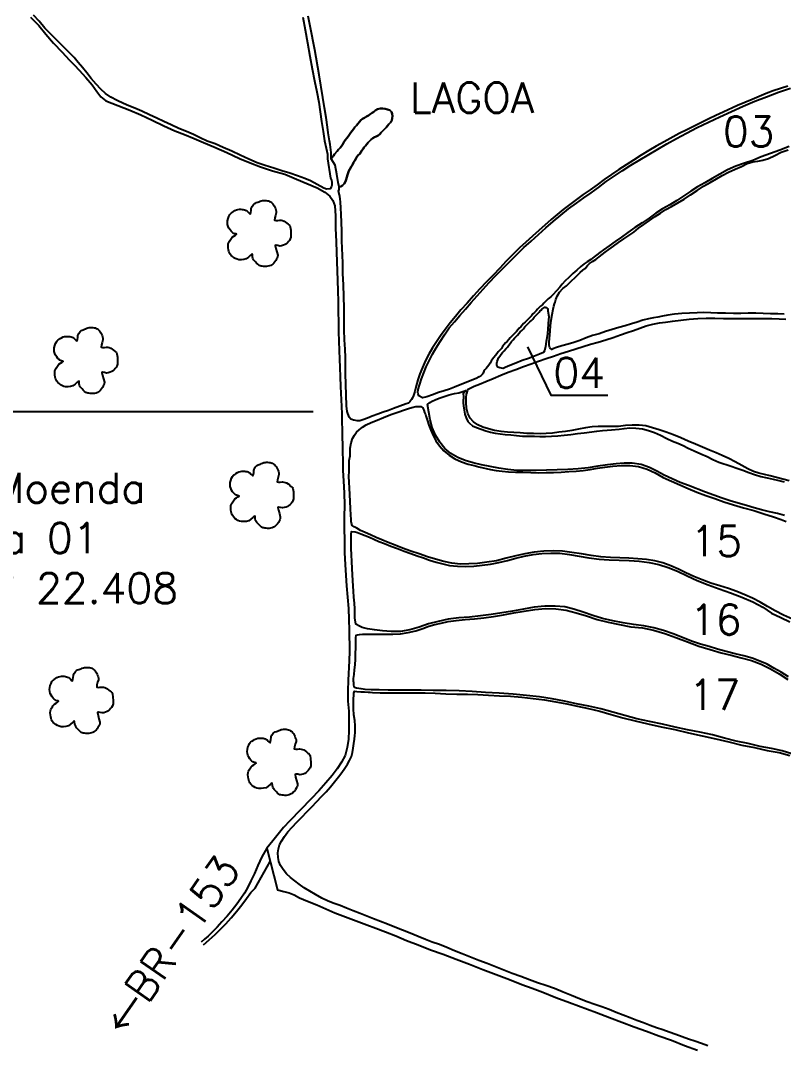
# Model space of a CAD drawing. Header units: metres. Extents: x 731556 to 734181, y 7842245 to 7845957.
# Drawn here: x 731967 to 732441, y 7843905 to 7844543 of the extents above; entities that cross this region are included whole.
import ezdxf
from ezdxf.enums import TextEntityAlignment as Align

# ---------------------------------------------------------------- set-up
doc = ezdxf.new("R2010")
doc.units = ezdxf.units.M
doc.header["$LTSCALE"] = 0.6
doc.linetypes.add('CONTINUO', pattern=[0])
doc.linetypes.add('LIN0', pattern=[0])
for name, color, linetype in [('0114001293', 1, 'Continuous'), ('0114001293001', 5, 'Continuous'), ('0114001293002', 5, 'Continuous'), ('0114001293003', 5, 'Continuous'), ('0114001293004', 5, 'Continuous'), ('0114001293005', 5, 'Continuous'), ('0114001293013', 5, 'Continuous'), ('0114001293014', 5, 'Continuous'), ('0114001293015', 5, 'Continuous'), ('0114001293016', 5, 'Continuous'), ('0114001293017', 5, 'Continuous'), ('0114001293018', 5, 'Continuous'), ('ESTRADA', 1, 'Continuous'), ('LAGOA', 7, 'Continuous'), ('MALHA', 8, 'Continuous'), ('MATO', 94, 'LIN0'), ('RESERVA', 3, 'Continuous'), ('TEXTO', 7, 'Continuous')]:
    doc.layers.add(name, color=color, linetype=linetype)
doc.styles.add('Simplex', font='simplex.shx')

# ---------------------------------------------------------------- blocks, each defined once
blk = doc.blocks.new('MATO')
at = {"layer": 'MATO', "linetype": 'CONTINUO'}
blk.add_lwpolyline([(733467.07, 7843526.15), (733466.34, 7843525.48), (733465.48, 7843524.72), (733464.52, 7843524), (733463.43, 7843523.71), (733462.33, 7843523.59), (733461.27, 7843523.63), (733460.4, 7843523.81), (733459.63, 7843524.12), (733458.95, 7843524.53), (733458.31, 7843525.01), (733457.76, 7843525.56), (733457.31, 7843526.14), (733457, 7843526.7), (733456.78, 7843527.31), (733456.63, 7843527.99), (733456.48, 7843528.9), (733456.41, 7843529.83), (733456.44, 7843530.73), (733456.67, 7843531.39), (733456.98, 7843531.95), (733457.33, 7843532.45), (733457.59, 7843532.9), (733457.89, 7843533.32), (733458.26, 7843533.73), (733458.98, 7843534.19), (733459.65, 7843534.63), (733460.14, 7843535), (733459.93, 7843535.15), (733459.49, 7843535.26), (733458.95, 7843535.38), (733458.56, 7843535.6), (733458.17, 7843535.92), (733457.77, 7843536.35), (733457.27, 7843536.98), (733456.79, 7843537.71), (733456.39, 7843538.52), (733456.18, 7843539.35), (733456.09, 7843540.22), (733456.14, 7843541.11), (733456.39, 7843542.09), (733456.74, 7843543.01), (733457.14, 7843543.81), (733457.44, 7843544.23), (733457.78, 7843544.53), (733458.18, 7843544.78), (733458.76, 7843545.2), (733459.41, 7843545.6), (733460.09, 7843545.95), (733460.78, 7843546.11), (733461.45, 7843546.2), (733462.1, 7843546.21), (733462.67, 7843546.19), (733463.21, 7843546.11), (733463.7, 7843545.98), (733464.14, 7843545.84), (733464.55, 7843545.65), (733464.97, 7843545.4), (733465.47, 7843544.85), (733465.95, 7843544.38), (733466.36, 7843544.16), (733466.56, 7843544.8), (733466.69, 7843545.65), (733466.77, 7843546.53), (733466.86, 7843546.91), (733466.97, 7843547.21), (733467.13, 7843547.47), (733467.41, 7843547.93), (733467.75, 7843548.38), (733468.16, 7843548.79), (733468.65, 7843549.02), (733469.17, 7843549.2), (733469.71, 7843549.35), (733470.2, 7843549.6), (733470.7, 7843549.83), (733471.22, 7843550.02), (733471.77, 7843550.13), (733472.34, 7843550.18), (733472.91, 7843550.18), (733473.47, 7843550.15), (733474, 7843550.07), (733474.51, 7843549.95), (733474.98, 7843549.77), (733475.42, 7843549.54), (733475.82, 7843549.26), (733476.17, 7843548.97), (733476.49, 7843548.62), (733476.79, 7843548.22), (733477.1, 7843547.71), (733477.39, 7843547.14), (733477.63, 7843546.54), (733477.83, 7843546.01), (733477.95, 7843545.4), (733477.96, 7843544.68), (733477.62, 7843543.5), (733477.31, 7843542.34), (733477.19, 7843541.37), (733477.8, 7843541.2), (733478.61, 7843541.26), (733479.52, 7843541.4), (733480.19, 7843541.33), (733480.83, 7843541.18), (733481.44, 7843540.94), (733482.09, 7843540.51), (733482.7, 7843540.01), (733483.25, 7843539.5), (733483.67, 7843539.27), (733484.01, 7843538.94), (733484.26, 7843538.36), (733484.46, 7843536.92), (733484.56, 7843535.33), (733484.53, 7843533.79), (733484.26, 7843532.92), (733483.87, 7843532.26), (733483.41, 7843531.75), (733482.98, 7843531.21), (733482.49, 7843530.76), (733481.92, 7843530.39), (733481.18, 7843530.09), (733480.38, 7843529.88), (733479.58, 7843529.76), (733478.72, 7843529.99), (733478, 7843530.12), (733477.53, 7843529.94), (733477.78, 7843528.67), (733478.2, 7843527.17), (733478.62, 7843525.68), (733478.59, 7843524.92), (733478.41, 7843524.34), (733478.12, 7843523.86), (733477.76, 7843523.24), (733477.34, 7843522.66), (733476.89, 7843522.12), (733476.47, 7843521.69), (733476.03, 7843521.33), (733475.53, 7843521.04), (733474.92, 7843520.82), (733474.27, 7843520.66), (733473.6, 7843520.57), (733472.94, 7843520.56), (733472.3, 7843520.6), (733471.69, 7843520.69), (733471.19, 7843520.74), (733470.72, 7843520.87), (733470.26, 7843521.09), (733469.7, 7843521.56), (733469.14, 7843522.12), (733468.61, 7843522.71), (733468.17, 7843523.16), (733467.79, 7843523.64), (733467.5, 7843524.16), (733467.38, 7843524.96), (733467.28, 7843525.73), (733467.15, 7843526.37)], dxfattribs=at)

msp = doc.modelspace()

# ---------------------------------------------------------------- linework, layer by layer
at = {"layer": '0114001293'}
msp.add_lwpolyline([(731972.84, 7844545.56), (731977.89, 7844540.23), (731982.33, 7844534.94), (731987.1, 7844529.41), (731992.4, 7844523.81), (731996.87, 7844519), (732000.1, 7844515.58), (732003.12, 7844512.56), (732007.23, 7844508.04), (732011.11, 7844503.37), (732014.12, 7844499.33), (732016.58, 7844496.01), (732019.62, 7844493.38), (732034.65, 7844487.58), (732041.33, 7844484.76), (732048.46, 7844481.4), (732055.66, 7844477.91), (732062.48, 7844474.8), (732068.64, 7844472.39), (732074.54, 7844470.05), (732080.44, 7844467.46), (732086.87, 7844464.73), (732094.9, 7844461.2), (732102.87, 7844457.63), (732109.51, 7844454.84), (732115.92, 7844452.44), (732123.31, 7844449.93), (732130.99, 7844447.69), (732138.25, 7844444.75), (732151.08, 7844439.21), (732155.82, 7844436.56), (732158.91, 7844434.04), (732160.88, 7844431.38), (732162.01, 7844428.18), (732162.49, 7844421.95), (732162.5, 7844413.91), (732162.91, 7844405.92), (732163.22, 7844399.11), (732163.6, 7844387.54), (732163.75, 7844381.58), (732163.95, 7844375.1), (732164.13, 7844368.49), (732164.21, 7844362.01), (732164.34, 7844355.95), (732164.45, 7844349.73), (732164.62, 7844343.76), (732164.85, 7844338.08), (732165.08, 7844332.65), (732165.22, 7844327.36), (732165.42, 7844321.67), (732165.69, 7844315.62), (732166.16, 7844303.25), (732166.37, 7844298.72), (732166.74, 7844283.7), (732166.91, 7844279.68), (732166.94, 7844274.99), (732167.04, 7844269.63), (732167.09, 7844263.55), (732167.57, 7844256.75), (732167.93, 7844249.49), (732168.03, 7844241.86), (732167.91, 7844234.53), (732167.89, 7844227.33), (732168.03, 7844219.93), (732168.21, 7844212.05), (732168.6, 7844204.77), (732168.87, 7844198.01), (732169.29, 7844191.48), (732169.92, 7844184.56), (732170.53, 7844177.42), (732170.83, 7844170.54), (732170.95, 7844163.96), (732171.14, 7844150.84), (732171, 7844144.92), (732170.34, 7844132.91), (732170.21, 7844126.26), (732170.29, 7844119.73), (732170.76, 7844113.49), (732170.73, 7844107.39), (732170.89, 7844101.44), (732170.58, 7844096.06), (732169.84, 7844090.88), (732168.53, 7844086.03), (732166.27, 7844081.73), (732163.6, 7844077.67), (732160.47, 7844073.56), (732156.55, 7844068.89), (732152.08, 7844064.02), (732147.44, 7844059.09), (732134.1, 7844045.37), (732130.27, 7844041.18), (732126.86, 7844037.03), (732123.58, 7844032.93), (732119.81, 7844028.28), (732126.38, 7844002.27), (732130.39, 7844001.39), (732133.65, 7844000.43), (732136.72, 7843999.17), (732140.2, 7843997.35), (732145.18, 7843995.35), (732150.82, 7843992.95), (732156.6, 7843990.55), (732162.02, 7843988.09), (732181.96, 7843980.58), (732187.68, 7843978.53), (732193.72, 7843976.25), (732200.04, 7843973.67), (732206.66, 7843970.83), (732214.03, 7843968.04), (732221.61, 7843965.07), (732229.49, 7843962.24), (732237.64, 7843959.23), (732245.83, 7843955.99), (732254.18, 7843952.75), (732262.44, 7843949.58), (732270.71, 7843946.45), (732278.38, 7843943.45), (732284.89, 7843941.18), (732291.56, 7843938.62), (732299.68, 7843935.44), (732308.18, 7843932.15), (732324.88, 7843925.93), (732332.92, 7843922.9), (732340.77, 7843920.02), (732348.34, 7843917.11), (732356.04, 7843914.33), (732363.75, 7843911.5), (732371.59, 7843908.73), (732379.64, 7843905.48), (732387.71, 7843902.46)], dxfattribs=at)
at = {"layer": '0114001293001', "elevation": 671.99}
msp.add_lwpolyline([(732142.15, 7844545.55), (732143.63, 7844537.65), (732145.1, 7844529.45), (732146.54, 7844521.2), (732148.01, 7844513.25), (732149.5, 7844505.8), (732150.82, 7844498.96), (732152.12, 7844492.62), (732152.92, 7844486.67), (732153.77, 7844480.57), (732154.75, 7844474.28), (732155.72, 7844468.63), (732156.64, 7844463.87), (732157.48, 7844460.14), (732157.63, 7844457.36), (732159.38, 7844445.22), (732160.02, 7844444.14), (732160.26, 7844442.6), (732160.15, 7844441.04), (732159.98, 7844440.1), (732159.2, 7844438.72), (732157, 7844438.44), (732155.35, 7844439.05), (732147, 7844443.72), (732143.42, 7844444.99), (732138.87, 7844446.81), (732134.2, 7844448.38), (732129.14, 7844449.78), (732124.07, 7844451.47), (732118.84, 7844453.16), (732113.78, 7844454.87), (732108.55, 7844457.04), (732103.25, 7844459.52), (732097.95, 7844462.16), (732092.69, 7844464.47), (732087.66, 7844466.64), (732082.71, 7844468.28), (732078.26, 7844470.32), (732074.17, 7844472.41), (732069.86, 7844474.25), (732065.14, 7844476.22), (732060.36, 7844478.4), (732055.75, 7844480.56), (732051.34, 7844482.72), (732046.77, 7844484.81), (732041.95, 7844486.98), (732037.61, 7844488.82), (732034.02, 7844490.38), (732030.53, 7844491.86), (732026.57, 7844493.56), (732022.76, 7844495.68), (732019.44, 7844497.98), (732016.42, 7844500.75), (732013.56, 7844503.84), (732010.46, 7844507.32), (732007.77, 7844510.89), (732005.13, 7844514.12), (732002.49, 7844517.29), (731999.83, 7844520.35), (731996.85, 7844523.47), (731993.54, 7844526.93), (731989.68, 7844530.6), (731985.71, 7844534.55), (731981.67, 7844538.7), (731978.12, 7844542.96), (731974.59, 7844546.75)], dxfattribs=at)
at = {"layer": '0114001293002', "elevation": 667.23}
msp.add_lwpolyline([(732443.99, 7844502.63), (732439.44, 7844501.14), (732434.91, 7844499.62), (732430.41, 7844497.89), (732421.68, 7844494.36), (732417.26, 7844492.38), (732412.66, 7844490.52), (732403.74, 7844486.47), (732399.26, 7844484.4), (732394.84, 7844482.22), (732390.31, 7844480.01), (732385.77, 7844477.71), (732381.1, 7844475.4), (732376.39, 7844473.01), (732366.93, 7844467.86), (732362.13, 7844465.18), (732357.38, 7844462.44), (732352.69, 7844459.53), (732348.04, 7844456.54), (732343.36, 7844453.63), (732338.75, 7844450.69), (732334.24, 7844447.61), (732329.74, 7844444.46), (732325.29, 7844441.21), (732320.96, 7844438.12), (732316.61, 7844435.21), (732312.41, 7844432.09), (732304.23, 7844425.7), (732300.48, 7844422.63), (732296.76, 7844419.48), (732289.14, 7844412.74), (732285.19, 7844409.3), (732281.01, 7844405.49), (732276.93, 7844401.92), (732268.8, 7844393.68), (732264.69, 7844389.38), (732260.62, 7844385), (732256.45, 7844380.68), (732252.27, 7844376.46), (732248.35, 7844371.98), (732244.46, 7844367.58), (732240.6, 7844363.4), (732237.12, 7844359.23), (732233.86, 7844355.19), (732230.76, 7844351.2), (732227.93, 7844347.18), (732222.8, 7844339.66), (732220.58, 7844335.77), (732218.5, 7844331.72), (732216.57, 7844327.53), (732215.01, 7844323.56), (732213.77, 7844319.76), (732212.66, 7844316.1), (732211.8, 7844312.62), (732211.03, 7844310.07), (732210.38, 7844308.59), (732209.86, 7844307.57), (732209.15, 7844306.61), (732208.68, 7844306.07), (732207.91, 7844305.26), (732206.55, 7844304.85), (732198.69, 7844301.88), (732195.49, 7844300.73), (732192.17, 7844299.6), (732188.82, 7844298.38), (732185.39, 7844297.1), (732182.35, 7844295.85), (732179.61, 7844294.78), (732177.56, 7844294.22), (732175.96, 7844294.24), (732174.06, 7844294.62), (732173.63, 7844294.77), (732172.64, 7844295.02), (732172.15, 7844295.28), (732171.02, 7844296.55), (732169.85, 7844300.05), (732169.29, 7844303.66), (732168.72, 7844323.79), (732168.67, 7844328.74), (732168.66, 7844333.69), (732168.47, 7844338.92), (732168.2, 7844344.65), (732167.96, 7844350.83), (732167.96, 7844357.55), (732167.86, 7844364.44), (732167.7, 7844371.63), (732167.4, 7844378.86), (732167.18, 7844385.95), (732167.03, 7844392.61), (732166.49, 7844406.19), (732166.4, 7844412.29), (732166.29, 7844417.81), (732166, 7844422.73), (732165.86, 7844426.93), (732165.67, 7844430.35), (732165.36, 7844432.33), (732165.21, 7844433.87), (732165.09, 7844434.9), (732164.48, 7844437.19), (732164.72, 7844438.28), (732164.81, 7844439.85), (732165.8, 7844440.17), (732166.91, 7844440.63), (732167.87, 7844441.72), (732168.67, 7844443.16), (732169.12, 7844444.57), (732169.97, 7844447.31), (732170.35, 7844448.66), (732170.85, 7844449.8), (732171.49, 7844450.99), (732172.32, 7844452.28), (732173.05, 7844453.62), (732173.66, 7844455.03), (732174.48, 7844456.32), (732175.21, 7844457.33), (732175.88, 7844458.56), (732176.68, 7844459.51), (732177.63, 7844460.48), (732178.36, 7844461.43), (732178.95, 7844462.57), (732179.64, 7844463.54), (732180.26, 7844464.55), (732181.27, 7844465.34), (732182.11, 7844466.5), (732182.79, 7844467.49), (732183.6, 7844468.31), (732184.74, 7844469.38), (732185.8, 7844470.13), (732186.79, 7844470.8), (732187.9, 7844471.29), (732189.06, 7844471.77), (732190.07, 7844472.59), (732191, 7844473.69), (732191.92, 7844474.71), (732194.09, 7844476.89), (732194.91, 7844477.96), (732195.76, 7844478.98), (732196.79, 7844480.04), (732197.54, 7844481.29), (732197.78, 7844482.56), (732197.91, 7844483.89), (732197.85, 7844485.24), (732197.29, 7844486.57), (732196.26, 7844487.55), (732194.89, 7844488.05), (732193.36, 7844488.42), (732191.88, 7844488.6), (732190.3, 7844488.59), (732188.72, 7844488.17), (732187.3, 7844487.48), (732186.32, 7844486.66), (732185.33, 7844486), (732184.13, 7844485.14), (732183.02, 7844484.27), (732181.83, 7844483.64), (732180.65, 7844482.81), (732179.36, 7844482.15), (732178.3, 7844481.34), (732177.46, 7844480.35), (732176.52, 7844479.2), (732175.51, 7844478.06), (732174.49, 7844476.95), (732173.63, 7844475.84), (732172.85, 7844474.69), (732172.01, 7844473.62), (732170.43, 7844471.3), (732169.52, 7844470.15), (732168.56, 7844468.87), (732167.78, 7844467.69), (732167.01, 7844466.45), (732166.16, 7844465.26), (732165.33, 7844464.13), (732164.48, 7844463.09), (732163.63, 7844462.18), (732161.88, 7844460.18), (732161.24, 7844459.22), (732160.81, 7844458.76), (732159.85, 7844457.26), (732159.89, 7844461.37), (732159.21, 7844466.25), (732158.85, 7844468.54), (732158.01, 7844473.5), (732157.61, 7844477.13), (732156.65, 7844483.08), (732155.74, 7844489.15), (732154.73, 7844495.42), (732152.35, 7844509.64), (732149.63, 7844525.18), (732146.67, 7844539.92), (732145.46, 7844546.22)], dxfattribs=at)
at = {"layer": '0114001293003', "elevation": 713.14}
msp.add_lwpolyline([(732444.85, 7844465.04), (732438.95, 7844462.75), (732433.17, 7844460.7), (732427.43, 7844458.65), (732422.21, 7844456.34), (732416.95, 7844454.62), (732411.67, 7844452.78), (732406.5, 7844450.42), (732401.63, 7844447.85), (732396.9, 7844445.15), (732392.3, 7844442.48), (732387.83, 7844439.9), (732383.53, 7844437.15), (732379.3, 7844434.33), (732374.83, 7844431.49), (732370.45, 7844428.68), (732365.96, 7844426.25), (732361.77, 7844423.49), (732357.63, 7844420.47), (732353.36, 7844417.58), (732348.82, 7844414.52), (732344.51, 7844411.57), (732340.47, 7844408.63), (732336.58, 7844405.84), (732332.76, 7844403.12), (732329.26, 7844400.63), (732326.99, 7844398.94), (732325.18, 7844397.6), (732323.38, 7844396.36), (732321.41, 7844394.66), (732319.09, 7844393.32), (732317.23, 7844391.96), (732315.13, 7844390.28), (732312.72, 7844388.06), (732310.18, 7844385.9), (732307.75, 7844383.55), (732305.42, 7844381.34), (732303.56, 7844379.33), (732302.01, 7844377.47), (732300.06, 7844375.2), (732297.79, 7844372.67), (732297.2, 7844372.11), (732296.63, 7844371.66), (732295.77, 7844370.88), (732294.89, 7844370.16), (732294.08, 7844369.34), (732293.23, 7844368.5), (732292.22, 7844367.53), (732291.22, 7844366.55), (732290.12, 7844365.66), (732289.13, 7844364.68), (732288.18, 7844363.68), (732287.33, 7844362.71), (732286.36, 7844361.78), (732285.36, 7844360.76), (732284.43, 7844359.7), (732283.52, 7844358.64), (732282.52, 7844357.73), (732281.47, 7844356.76), (732280.46, 7844355.76), (732279.56, 7844354.82), (732278.6, 7844353.86), (732277.82, 7844352.85), (732276.85, 7844351.84), (732275.92, 7844350.87), (732275.07, 7844349.84), (732274.03, 7844348.75), (732272.98, 7844347.78), (732272.13, 7844346.84), (732271.3, 7844345.82), (732270.34, 7844344.8), (732269.39, 7844343.72), (732268.4, 7844342.74), (732267.43, 7844341.71), (732266.46, 7844340.59), (732265.73, 7844339.37), (732264.78, 7844338.31), (732263.81, 7844337.2), (732262.94, 7844336.01), (732262.04, 7844334.89), (732261.04, 7844333.77), (732260.17, 7844332.56), (732259.46, 7844331.34), (732258.76, 7844330.17), (732257.94, 7844329), (732257.18, 7844327.91), (732256.32, 7844326.84), (732255.48, 7844326), (732254.78, 7844325.08), (732254.44, 7844323.93), (732254.03, 7844323.36), (732253.17, 7844322.52), (732251.87, 7844321.58), (732249.96, 7844320.69), (732247.3, 7844319.63), (732243.76, 7844318.21), (732240.02, 7844316.71), (732236.5, 7844315.24), (732233.39, 7844313.98), (732230.23, 7844312.99), (732226.7, 7844311.87), (732222.88, 7844310.45), (732219.29, 7844309.27), (732216.62, 7844308.58), (732214.43, 7844309.92), (732213.93, 7844311.16), (732213.79, 7844311.86), (732214.02, 7844313.73), (732214.95, 7844317.07), (732216.04, 7844320.44), (732217.44, 7844324.08), (732218.91, 7844327.83), (732220.83, 7844331.7), (732222.93, 7844335.67), (732225.21, 7844339.61), (732227.63, 7844343.61), (732230.25, 7844347.88), (732233.24, 7844352.04), (732236.49, 7844355.94), (732239.83, 7844359.84), (732243.38, 7844363.77), (732246.93, 7844367.82), (732250.61, 7844372.02), (732254.34, 7844376.21), (732258.19, 7844380.43), (732262.33, 7844384.64), (732266.58, 7844389), (732270.96, 7844393.38), (732275.35, 7844397.85), (732279.75, 7844402.1), (732284.28, 7844406.14), (732288.73, 7844410.24), (732293.33, 7844414.28), (732297.98, 7844418.38), (732302.76, 7844422.35), (732307.58, 7844426.25), (732312.45, 7844429.67), (732317.02, 7844433.08), (732321.55, 7844436.22), (732326.2, 7844439.55), (732330.91, 7844443.13), (732335.82, 7844446.63), (732340.97, 7844449.96), (732346.35, 7844453.33), (732351.9, 7844456.72), (732357.43, 7844460.11), (732363.02, 7844463.42), (732368.69, 7844466.72), (732374.66, 7844470), (732381, 7844473.33), (732387.63, 7844476.79), (732394.58, 7844480.12), (732401.75, 7844483.52), (732408.9, 7844486.88), (732416.09, 7844490.09), (732423.42, 7844493.12), (732430.8, 7844495.97), (732438.14, 7844498.74), (732445.58, 7844501.33)], dxfattribs=at)
at = {"layer": '0114001293004', "elevation": 712.87}
msp.add_lwpolyline([(732295.28, 7844359.2), (732294.88, 7844354.87), (732294.59, 7844350.93), (732294.27, 7844347.06), (732293.69, 7844343.69), (732293.29, 7844340.56), (732292.58, 7844337.75), (732292.01, 7844336.86), (732289.45, 7844335.75), (732286.44, 7844334.5), (732282.69, 7844333.11), (732278.76, 7844331.73), (732274.63, 7844330.24), (732270.93, 7844328.72), (732268, 7844327.51), (732266.88, 7844326.9), (732265.81, 7844327.03), (732264.74, 7844327.16), (732263.58, 7844327.73), (732262.94, 7844328.88), (732262.93, 7844330.07), (732263.04, 7844331.17), (732263.44, 7844332.24), (732264.04, 7844333.39), (732264.77, 7844334.58), (732265.68, 7844335.67), (732266.51, 7844336.77), (732267.53, 7844337.9), (732268.54, 7844339.05), (732269.52, 7844340.14), (732270.4, 7844341.28), (732271.13, 7844342.36), (732272.08, 7844343.56), (732273.1, 7844344.6), (732273.91, 7844345.61), (732274.79, 7844346.57), (732275.67, 7844347.68), (732276.56, 7844348.69), (732277.37, 7844349.66), (732278.38, 7844350.53), (732279.46, 7844351.61), (732280.37, 7844352.76), (732281.33, 7844353.86), (732282.37, 7844354.89), (732283.47, 7844355.83), (732284.41, 7844356.68), (732285.27, 7844357.64), (732286.22, 7844358.68), (732287.2, 7844359.74), (732287.9, 7844360.56), (732288.6, 7844361.24), (732289.18, 7844361.86), (732289.74, 7844362.5), (732290.47, 7844363.12), (732291, 7844363.66), (732291.56, 7844364.23), (732292.05, 7844364.66), (732292.49, 7844364.92), (732293.05, 7844365.01), (732293.47, 7844364.9), (732293.82, 7844364.76), (732294.34, 7844364.17), (732294.55, 7844363.63), (732294.69, 7844363.09), (732294.72, 7844362.8)], close=True, dxfattribs=at)
at = {"layer": '0114001293005', "elevation": 712.91}
msp.add_lwpolyline([(732441.77, 7844360.73), (732437.73, 7844360.91), (732433.15, 7844360.96), (732428.69, 7844361.04), (732424.13, 7844361.21), (732419.27, 7844361.22), (732414.79, 7844361.13), (732410.1, 7844361.14), (732405.1, 7844361.21), (732400.16, 7844361.35), (732395.96, 7844361.53), (732391.69, 7844361.69), (732387.52, 7844361.53), (732382.71, 7844361.37), (732378.07, 7844361.07), (732373.41, 7844360.64), (732369.24, 7844360.09), (732365.9, 7844359.42), (732363.04, 7844358.83), (732360.4, 7844358.33), (732357.29, 7844357.83), (732353.69, 7844356.86), (732350.17, 7844355.67), (732346.67, 7844354.57), (732342.85, 7844353.45), (732338.86, 7844352.34), (732334.76, 7844351.17), (732330.49, 7844349.78), (732326.48, 7844348.46), (732322.51, 7844347.29), (732318.51, 7844345.84), (732314.61, 7844344.31), (732310.81, 7844343.03), (732307.23, 7844341.96), (732303.45, 7844340.85), (732299.99, 7844339.8), (732297.76, 7844339), (732297.08, 7844338.76), (732295.94, 7844339.66), (732295.48, 7844341.4), (732295.44, 7844343.14), (732295.72, 7844345.53), (732295.8, 7844347.64), (732296.01, 7844350.24), (732296.35, 7844353.48), (732296.77, 7844356.95), (732297.33, 7844360.54), (732297.9, 7844363.69), (732298.45, 7844365.56), (732298.78, 7844367), (732299.1, 7844368.08), (732299.56, 7844369.73), (732300.51, 7844371.85), (732301.89, 7844374.31), (732303.89, 7844376.55), (732306.18, 7844378.36), (732314.86, 7844386.58), (732316.32, 7844387.99), (732317.82, 7844389.15), (732319.35, 7844390.86), (732320.58, 7844392.17), (732322.39, 7844393.38), (732324.54, 7844394.69), (732326.63, 7844396.29), (732328.51, 7844397.87), (732330.27, 7844399.19), (732332.53, 7844400.94), (732335.4, 7844402.89), (732338.54, 7844405.17), (732341.85, 7844407.51), (732345.07, 7844409.69), (732348.05, 7844411.79), (732350.99, 7844414.13), (732354.27, 7844416.4), (732357.89, 7844418.86), (732361.39, 7844421.38), (732364.69, 7844423.61), (732367.98, 7844425.8), (732371.51, 7844427.76), (732375.45, 7844429.85), (732379.4, 7844432.25), (732383.38, 7844434.95), (732387.46, 7844437.69), (732391.55, 7844440.33), (732395.6, 7844442.7), (732399.53, 7844444.96), (732403.19, 7844446.92), (732406.98, 7844448.98), (732411.1, 7844450.81), (732415.09, 7844452.55), (732418.77, 7844454.35), (732422.18, 7844455.54), (732425.32, 7844455.85), (732428.32, 7844456.42), (732431.91, 7844457.64), (732435.82, 7844459.4), (732439.85, 7844461.43), (732444.12, 7844462.97)], dxfattribs=at)
at = {"layer": '0114001293013', "elevation": 717.75}
msp.add_lwpolyline([(732444.84, 7844256.84), (732440.93, 7844258), (732436.9, 7844258.97), (732433.05, 7844260.03), (732429.38, 7844260.91), (732425.85, 7844261.6), (732422.68, 7844262.69), (732419.16, 7844264.44), (732415.27, 7844266.51), (732411.2, 7844268.81), (732407.24, 7844270.8), (732403.21, 7844272.6), (732399.34, 7844274.4), (732395.2, 7844276.08), (732390.94, 7844277.8), (732386.45, 7844279.68), (732381.97, 7844281.69), (732377.46, 7844283.67), (732372.89, 7844285.52), (732368.35, 7844287.15), (732363.98, 7844288.67), (732359.85, 7844289.94), (732355.63, 7844291.1), (732351.4, 7844291.59), (732347.12, 7844291.55), (732342.9, 7844291.28), (732338.7, 7844290.73), (732332.47, 7844290.72), (732329.38, 7844290.65), (732326.06, 7844290.7), (732322.29, 7844290.51), (732318.15, 7844289.9), (732313.78, 7844289.05), (732309.56, 7844288.23), (732305.63, 7844287.7), (732301.58, 7844287.12), (732297.53, 7844286.62), (732293.66, 7844286.31), (732289.85, 7844286.27), (732285.74, 7844286.39), (732281.6, 7844286.44), (732277.46, 7844286.69), (732273.46, 7844286.96), (732269.44, 7844287.27), (732265.52, 7844287.65), (732261.54, 7844288.27), (732257.64, 7844289.19), (732254.13, 7844290.36), (732251.04, 7844291.77), (732248.46, 7844293.58), (732246.34, 7844296.02), (732244.78, 7844298.84), (732244.03, 7844302.18), (732243.78, 7844305.62), (732243.84, 7844308.79), (732244.13, 7844310.87), (732244.39, 7844311.99), (732244.66, 7844312.98), (732245.14, 7844313.96), (732246.66, 7844314.85), (732248.86, 7844315.87), (732252.04, 7844317.09), (732256.15, 7844318.71), (732260.7, 7844320.63), (732265.36, 7844322.65), (732270.02, 7844324.49), (732274.7, 7844326.28), (732279.46, 7844328.01), (732284.21, 7844329.74), (732288.93, 7844331.38), (732293.62, 7844332.96), (732298.22, 7844334.59), (732302.81, 7844336.14), (732307.41, 7844337.61), (732312.05, 7844339.08), (732316.67, 7844340.53), (732321.29, 7844341.9), (732325.95, 7844343.27), (732330.63, 7844344.72), (732335.32, 7844346.22), (732339.81, 7844347.69), (732344.02, 7844349.14), (732347.97, 7844350.52), (732351.8, 7844351.91), (732355.74, 7844353.3), (732359.96, 7844354.34), (732364.06, 7844355.17), (732367.78, 7844355.72), (732372.14, 7844356.37), (732377.33, 7844356.98), (732382.63, 7844357.53), (732387.98, 7844357.94), (732393.26, 7844358.1), (732398.56, 7844358.08), (732403.9, 7844358.04), (732409.3, 7844358.02), (732414.65, 7844358.03), (732419.69, 7844358.05), (732424.6, 7844358.02), (732429.31, 7844357.92), (732434.03, 7844357.86), (732438.5, 7844357.77), (732442.68, 7844357.61)], dxfattribs=at)
at = {"layer": '0114001293014', "elevation": 711.63}
msp.add_lwpolyline([(732441.88, 7844235.34), (732437.47, 7844236.56), (732432.52, 7844237.67), (732427.67, 7844238.91), (732422.98, 7844240.2), (732418.17, 7844241.59), (732413.08, 7844243.01), (732408.07, 7844244.46), (732403.04, 7844246.14), (732397.88, 7844247.98), (732392.69, 7844249.91), (732382.08, 7844253.93), (732376.93, 7844255.96), (732371.92, 7844258.17), (732367.07, 7844260.48), (732362.5, 7844262.88), (732357.84, 7844265.27), (732352.63, 7844267.06), (732347.18, 7844267.85), (732342.22, 7844268), (732337.16, 7844267.6), (732331.71, 7844266.87), (732325.81, 7844266.03), (732319.72, 7844265.06), (732313.59, 7844264.44), (732307.13, 7844264.06), (732300.39, 7844263.84), (732293.77, 7844263.57), (732287.44, 7844263.42), (732281.29, 7844263.3), (732275.4, 7844263.28), (732269.73, 7844263.88), (732264.19, 7844264.81), (732258.7, 7844265.75), (732253.34, 7844266.84), (732248.18, 7844268.09), (732243.28, 7844269.57), (732238.55, 7844271.39), (732234.31, 7844273.91), (732230.58, 7844277.04), (732227.42, 7844280.89), (732224.78, 7844285.27), (732222.73, 7844290.03), (732221.46, 7844294.79), (732219.73, 7844304.39), (732221.24, 7844305.63), (732222.69, 7844306.57), (732224.44, 7844307.37), (732227.05, 7844308.32), (732230.09, 7844309.46), (732233.32, 7844310.41), (732236.61, 7844311.19), (732239.16, 7844311.77), (732243.62, 7844313.21), (732241.94, 7844311), (732242.23, 7844309.44), (732242.14, 7844308.11), (732242.04, 7844307.19), (732242.02, 7844306.67), (732241.93, 7844305.45), (732242.14, 7844303.54), (732242.58, 7844300.95), (732243.08, 7844298.44), (732243.77, 7844296.23), (732244.95, 7844293.91), (732245.9, 7844292.74), (732247.77, 7844291.25), (732250.28, 7844290.05), (732253.24, 7844289.09), (732256.06, 7844288.04), (732258.91, 7844287.24), (732261.92, 7844286.64), (732265, 7844286.1), (732268.19, 7844285.77), (732271.57, 7844285.49), (732275.07, 7844285.11), (732278.79, 7844284.78), (732282.77, 7844284.75), (732286.44, 7844284.64), (732289.74, 7844284.52), (732293.21, 7844284.47), (732296.94, 7844284.67), (732300.83, 7844284.95), (732304.78, 7844285.3), (732308.98, 7844285.76), (732313.14, 7844286.28), (732317.32, 7844286.73), (732325.17, 7844287.76), (732328.66, 7844288.19), (732331.66, 7844288.44), (732334.16, 7844288.73), (732339.09, 7844289.17), (732342.15, 7844289.59), (732345.62, 7844289.8), (732349.44, 7844289.7), (732353.45, 7844289.19), (732357.28, 7844288.24), (732361.05, 7844286.97), (732364.78, 7844285.29), (732368.68, 7844283.31), (732372.25, 7844281.68), (732375.6, 7844280.28), (732378.82, 7844278.87), (732382.06, 7844277.33), (732385.73, 7844275.64), (732389.76, 7844273.72), (732393.7, 7844271.96), (732397.21, 7844270.18), (732401.01, 7844268.62), (732408.71, 7844265.98), (732412.3, 7844264.84), (732415.93, 7844263.57), (732419.66, 7844262.19), (732423.3, 7844260.76), (732427.14, 7844259.67), (732431.12, 7844258.75), (732434.87, 7844257.94), (732438.3, 7844257.11), (732441.73, 7844256.25)], dxfattribs=at)
at = {"layer": '0114001293015', "elevation": 709.35}
msp.add_lwpolyline([(732446.93, 7844170.84), (732441.26, 7844173.4), (732436.12, 7844176.03), (732431.31, 7844178.73), (732426.75, 7844181.49), (732421.97, 7844183.86), (732417.17, 7844186.06), (732412.19, 7844188.07), (732407, 7844189.89), (732401.65, 7844191.54), (732396.15, 7844193.23), (732390.59, 7844195.2), (732385.42, 7844197.46), (732380.53, 7844199.73), (732375.85, 7844201.94), (732371.21, 7844204.05), (732366.29, 7844205.82), (732361.25, 7844207.13), (732356, 7844207.91), (732350.62, 7844208.38), (732345.1, 7844208.81), (732339.42, 7844208.96), (732333.62, 7844209.11), (732327.69, 7844209.57), (732321.65, 7844210.39), (732315.63, 7844211.45), (732309.63, 7844212.39), (732303.75, 7844213.14), (732297.86, 7844213.29), (732292.06, 7844213.13), (732286.22, 7844212.48), (732280.4, 7844211.45), (732274.68, 7844210.24), (732268.7, 7844208.75), (732262.62, 7844207.17), (732256.72, 7844206.28), (732250.97, 7844205.54), (732245.52, 7844205.16), (732240.21, 7844205.14), (732234.95, 7844205.65), (732229.83, 7844206.71), (732224.84, 7844208.06), (732219.72, 7844209.66), (732214.56, 7844211.42), (732209.34, 7844213.22), (732204.29, 7844215.1), (732199.55, 7844216.87), (732195.22, 7844218.58), (732191.39, 7844220.24), (732187.73, 7844221.71), (732184.23, 7844223.22), (732180.91, 7844224.71), (732178.13, 7844226.08), (732175.87, 7844227.39), (732174.11, 7844228.33), (732172.93, 7844229.18), (732172.38, 7844230.48), (732172.27, 7844231.66), (732172.18, 7844232.99), (732171.97, 7844235.62), (732171.87, 7844239.72), (732171.74, 7844244.11), (732171.49, 7844248.34), (732171.2, 7844252.43), (732171.03, 7844256.13), (732170.88, 7844259.63), (732170.99, 7844262.98), (732171.11, 7844269.56), (732171.57, 7844272.55), (732171.71, 7844277.15), (732172.26, 7844280.54), (732173.13, 7844283.18), (732174.25, 7844285.28), (732175.68, 7844287.15), (732177.25, 7844288.7), (732179.26, 7844290.25), (732181.7, 7844291.79), (732184.75, 7844293.29), (732188.46, 7844294.7), (732192.47, 7844296.4), (732196.85, 7844298.11), (732201.26, 7844299.64), (732205.38, 7844301.02), (732208.59, 7844302.16), (732210.82, 7844302.76), (732212.57, 7844303.1), (732214.13, 7844303.2), (732215.55, 7844303.2), (732216.96, 7844302.31), (732217.12, 7844301.68), (732217.41, 7844300.83), (732217.87, 7844299.42), (732218.43, 7844298.28), (732218.67, 7844297.27), (732219.69, 7844294.27), (732220.68, 7844291.55), (732221.78, 7844288.38), (732223.21, 7844285.09), (732224.96, 7844281.91), (732227.23, 7844278.64), (732230.02, 7844275.53), (732233.19, 7844272.8), (732236.84, 7844270.59), (732240.86, 7844268.78), (732245.08, 7844267.37), (732248.88, 7844266.4), (732251.65, 7844265.72), (732254.47, 7844265.04), (732254.47, 7844265.04), (732256.2, 7844264.56), (732258.96, 7844263.87), (732262.42, 7844263.37), (732266.25, 7844262.87), (732270.24, 7844262.58), (732274.51, 7844262.4), (732279.13, 7844262.25), (732283.96, 7844262.09), (732288.87, 7844261.89), (732293.54, 7844262.11), (732298.2, 7844262.16), (732302.93, 7844262.35), (732307.65, 7844262.73), (732312.19, 7844262.93), (732316.58, 7844263.45), (732321.02, 7844264), (732325.51, 7844264.71), (732330.16, 7844265.46), (732335.07, 7844266.12), (732340.18, 7844266.49), (732345.61, 7844266.48), (732351.12, 7844265.85), (732356.48, 7844264.23), (732361.48, 7844261.82), (732366.46, 7844259.04), (732371.6, 7844256.66), (732376.74, 7844254.45), (732381.93, 7844252.2), (732387.36, 7844249.86), (732393.02, 7844247.83), (732398.45, 7844245.88), (732404.15, 7844243.92), (732410.22, 7844242.06), (732416.47, 7844240.1), (732422.84, 7844238.36), (732429.08, 7844236.46), (732435.02, 7844234.56), (732439.78, 7844232.92), (732442.92, 7844231.63)], dxfattribs=at)
at = {"layer": '0114001293016', "elevation": 705.7}
msp.add_lwpolyline([(732444.34, 7844134.98), (732439.81, 7844137.8), (732435.35, 7844140.4), (732431.1, 7844142.76), (732426.58, 7844144.78), (732421.82, 7844146.53), (732416.63, 7844147.96), (732411.16, 7844149.32), (732405.56, 7844150.63), (732400.26, 7844152.17), (732395.04, 7844153.74), (732389.61, 7844155.34), (732384.11, 7844157.22), (732378.51, 7844159.36), (732372.67, 7844161.69), (732366.7, 7844163.78), (732360.68, 7844165.42), (732354.43, 7844166.77), (732347.94, 7844167.48), (732341.46, 7844168.54), (732334.98, 7844169.79), (732328.69, 7844171.32), (732322.6, 7844173.1), (732316.67, 7844175.2), (732310.91, 7844177.07), (732305.14, 7844178.41), (732299.1, 7844178.83), (732292.7, 7844178.87), (732286.07, 7844178.2), (732279.41, 7844177.04), (732272.73, 7844175.85), (732265.99, 7844174.8), (732259.43, 7844173.77), (732252.78, 7844172.98), (732245.92, 7844172.12), (732239.19, 7844171.55), (732232.72, 7844170.78), (732226.5, 7844169.42), (732220.38, 7844167.81), (732214.52, 7844165.91), (732208.73, 7844164.21), (732202.89, 7844163.18), (732197.1, 7844163.14), (732191.7, 7844163.65), (732186.81, 7844164.21), (732182.48, 7844164.86), (732179.2, 7844165.68), (732177.36, 7844166.51), (732175.19, 7844167.62), (732174.61, 7844171.59), (732174.58, 7844174.05), (732174.48, 7844177.19), (732174.32, 7844180.75), (732174.01, 7844184.6), (732173.78, 7844188.21), (732173.5, 7844191.43), (732173.23, 7844194.88), (732173.03, 7844198.5), (732172.9, 7844202.4), (732172.73, 7844206.65), (732172.49, 7844210.81), (732172.23, 7844214.76), (732172.18, 7844218.4), (732172.19, 7844221.34), (732172.26, 7844223.52), (732172.46, 7844225.35), (732174.68, 7844225.11), (732176.17, 7844224.71), (732178.25, 7844224.02), (732181.03, 7844222.92), (732183.69, 7844221.83), (732186.44, 7844220.54), (732189.52, 7844219.19), (732192.95, 7844217.82), (732196.85, 7844216.25), (732201.01, 7844214.71), (732205.17, 7844213.14), (732209.3, 7844211.74), (732213.27, 7844210.28), (732217.18, 7844208.97), (732221, 7844207.64), (732225.07, 7844206.37), (732229.21, 7844205.19), (732233.55, 7844204.27), (732238.35, 7844203.75), (732243.37, 7844203.64), (732248.54, 7844203.86), (732253.72, 7844204.41), (732258.89, 7844205.1), (732264.11, 7844206.1), (732269.44, 7844207.42), (732274.7, 7844208.75), (732280.01, 7844210.01), (732285.41, 7844211.03), (732290.87, 7844211.66), (732296.45, 7844211.96), (732302.17, 7844211.98), (732308.05, 7844211.11), (732314.06, 7844210.06), (732320.21, 7844208.92), (732326.48, 7844208.22), (732332.75, 7844207.76), (732339.07, 7844207.44), (732345.33, 7844207.36), (732351.49, 7844206.94), (732357.65, 7844206.13), (732363.61, 7844204.87), (732369.46, 7844203.05), (732375.36, 7844200.7), (732381.29, 7844197.73), (732387.57, 7844194.89), (732394.36, 7844192.26), (732401.28, 7844189.69), (732408.4, 7844187.18), (732415.38, 7844184.48), (732422.14, 7844181.6), (732428.45, 7844178.21), (732433.87, 7844174.59), (732439.54, 7844171.79), (732445.14, 7844169.25)], dxfattribs=at)
at = {"layer": '0114001293017', "elevation": 701.42}
msp.add_lwpolyline([(732446.45, 7844086.99), (732440.45, 7844088.86), (732433.8, 7844090.3), (732426.7, 7844091.65), (732419.35, 7844093.45), (732411.83, 7844094.82), (732404.64, 7844096.79), (732397.05, 7844098.77), (732389.29, 7844100.42), (732381.56, 7844101.91), (732373.9, 7844103.67), (732365.95, 7844105.41), (732357.97, 7844107.03), (732350.12, 7844108.87), (732342.48, 7844110.88), (732335.08, 7844112.98), (732327.72, 7844114.99), (732320.08, 7844116.69), (732312.49, 7844118.22), (732304.99, 7844119.82), (732297.25, 7844121.3), (732289.41, 7844122.55), (732281.4, 7844123.41), (732272.99, 7844124.24), (732264.38, 7844124.77), (732255.84, 7844125.23), (732247.57, 7844125.77), (732239.41, 7844126.16), (732231.34, 7844126.39), (732223.39, 7844126.47), (732215.76, 7844126.67), (732208.57, 7844126.66), (732201.79, 7844126.61), (732195.35, 7844126.69), (732189.61, 7844126.76), (732184.71, 7844126.89), (732180.96, 7844127.14), (732178.57, 7844127.5), (732177.14, 7844127.73), (732175.69, 7844127.91), (732175.01, 7844128.11), (732174.06, 7844128.61), (732173.86, 7844129.99), (732173.83, 7844131.11), (732173.8, 7844132.29), (732173.77, 7844133.87), (732174.08, 7844136.3), (732174.36, 7844139.35), (732174.7, 7844142.47), (732174.92, 7844145.83), (732175.05, 7844149.43), (732175.1, 7844152.94), (732175.1, 7844156.35), (732175.23, 7844159.15), (732175.41, 7844160.91), (732176.22, 7844161.12), (732177.38, 7844161.33), (732179.22, 7844161.42), (732181.53, 7844161.41), (732184.92, 7844161.44), (732189.05, 7844161.55), (732193.6, 7844161.44), (732198.26, 7844161.48), (732202.96, 7844161.68), (732207.84, 7844162.43), (732212.59, 7844163.64), (732216.87, 7844165.06), (732220.67, 7844166.39), (732224.37, 7844167.41), (732228.32, 7844168.4), (732232.6, 7844169.27), (732237.58, 7844169.95), (732243.1, 7844170.51), (732248.93, 7844171.03), (732254.87, 7844171.71), (732260.92, 7844172.48), (732267.1, 7844173.59), (732273.42, 7844174.74), (732279.93, 7844175.79), (732286.55, 7844176.77), (732293.21, 7844177.44), (732299.69, 7844177.35), (732306.02, 7844176.49), (732312.34, 7844174.81), (732318.74, 7844172.95), (732325.32, 7844170.71), (732332.27, 7844168.88), (732339.25, 7844167.55), (732346.28, 7844166.12), (732353.53, 7844165.38), (732360.49, 7844163.93), (732367.38, 7844161.82), (732374.3, 7844159.4), (732381.46, 7844156.67), (732388.6, 7844154.01), (732395.72, 7844152.02), (732402.43, 7844149.9), (732408.76, 7844148.31), (732414.98, 7844146.85), (732421.27, 7844145.15), (732427.42, 7844142.84), (732433.09, 7844139.86), (732438.65, 7844136.78), (732443.95, 7844133.33)], dxfattribs=at)
at = {"layer": '0114001293018', "elevation": 698.64}
msp.add_lwpolyline([(732394.29, 7843905.3), (732390.2, 7843906.73), (732386.19, 7843908.13), (732382.18, 7843909.5), (732378.16, 7843910.88), (732374.21, 7843912.34), (732370.22, 7843913.7), (732366.27, 7843915.19), (732362.28, 7843916.42), (732358.21, 7843917.95), (732354.14, 7843919.48), (732350.12, 7843921.08), (732345.91, 7843922.73), (732341.52, 7843924.38), (732337.1, 7843926.09), (732332.76, 7843927.79), (732328.33, 7843929.48), (732323.83, 7843931.01), (732319.2, 7843932.7), (732314.36, 7843934.51), (732309.42, 7843936.52), (732304.23, 7843938.7), (732298.8, 7843940.85), (732293.41, 7843942.81), (732288.29, 7843944.53), (732283.15, 7843946.37), (732277.85, 7843948.31), (732272.5, 7843950.31), (732267.25, 7843952.35), (732261.99, 7843954.37), (732256.83, 7843956.41), (732251.69, 7843958.46), (732246.56, 7843960.45), (732241.39, 7843962.48), (732236.47, 7843964.45), (732231.71, 7843966.39), (732227.18, 7843968.27), (732222.73, 7843969.75), (732218.57, 7843971.47), (732213.98, 7843973.38), (732209.08, 7843975.31), (732204.2, 7843977.17), (732199.4, 7843979.06), (732194.78, 7843980.92), (732190.42, 7843982.71), (732186.25, 7843984.34), (732182.04, 7843985.99), (732177.8, 7843987.64), (732173.5, 7843989.3), (732169.27, 7843990.97), (732165.39, 7843992.53), (732161.77, 7843993.83), (732157.94, 7843995.31), (732153.96, 7843997.27), (732150.09, 7843999.38), (732146.47, 7844001.49), (732143.07, 7844003.68), (732139.91, 7844005.87), (732137.12, 7844007.92), (732134.53, 7844009.98), (732132.1, 7844012.32), (732129.98, 7844014.93), (732128.28, 7844017.52), (732127.22, 7844020.08), (732126.76, 7844022.48), (732126.69, 7844025.34), (732127.1, 7844027.92), (732127.72, 7844030.26), (732128.99, 7844032.66), (732130.77, 7844035.53), (732132.95, 7844038.44), (732135.65, 7844041.42), (732138.46, 7844044.51), (732141.54, 7844047.53), (732144.66, 7844050.83), (732147.8, 7844054.11), (732150.86, 7844057.29), (732153.85, 7844060.38), (732156.67, 7844063.42), (732159.39, 7844066.51), (732162, 7844069.65), (732164.42, 7844072.62), (732166.55, 7844075.38), (732168.37, 7844078.01), (732169.96, 7844080.51), (732171.33, 7844082.94), (732172.42, 7844085.43), (732173.07, 7844087.92), (732173.48, 7844090.59), (732173.9, 7844093.5), (732174.3, 7844096.2), (732174.54, 7844098.4), (732174.71, 7844100.11), (732174.74, 7844100.93), (732174.8, 7844102.14), (732174.79, 7844104.49), (732174.45, 7844107.72), (732173.88, 7844111.24), (732173.72, 7844114.98), (732173.82, 7844118.52), (732173.81, 7844121.49), (732173.91, 7844123.41), (732173.93, 7844124.79), (732174.39, 7844125.96), (732175.79, 7844125.86), (732178.28, 7844125.66), (732180.62, 7844125.54), (732182.76, 7844125.41), (732184.06, 7844125.37), (732185.54, 7844125.15), (732190.23, 7844125.05), (732195.35, 7844125.05), (732200.92, 7844124.89), (732206.65, 7844124.92), (732212.41, 7844124.99), (732218.33, 7844125.01), (732224.59, 7844124.72), (732231.24, 7844124.44), (732237.99, 7844124.2), (732244.6, 7844124.08), (732251.1, 7844123.88), (732257.72, 7844123.58), (732264.48, 7844123.16), (732271.35, 7844122.79), (732278.38, 7844122.22), (732285.53, 7844121.48), (732292.59, 7844120.57), (732299.59, 7844119.39), (732306.37, 7844118.04), (732313.16, 7844116.75), (732319.96, 7844115.25), (732326.93, 7844113.5), (732334.02, 7844111.48), (732341.39, 7844109.5), (732349.02, 7844107.63), (732356.95, 7844105.67), (732365.23, 7844103.88), (732373.75, 7844102.15), (732382.25, 7844100.12), (732390.76, 7844098.27), (732399.13, 7844096.32), (732407.33, 7844094.37), (732415.35, 7844092.4), (732423.31, 7844090.87), (732431.05, 7844089.17), (732438.51, 7844087.9), (732445.13, 7844085.98)], dxfattribs=at)
at = {"layer": 'ESTRADA'}
for points, elevation in [([(732119.81, 7844028.28), (732116.75, 7844022.81), (732114.16, 7844017.51), (732112.02, 7844012.53), (732109.85, 7844007.9), (732107.98, 7844003.92), (732105.8, 7844000.27), (732103.55, 7843996.91), (732101.09, 7843993.44), (732098.32, 7843989.69), (732095.11, 7843986.06), (732091.81, 7843982.51), (732088.79, 7843979.17), (732085.8, 7843976.06), (732083.21, 7843973.6), (732081.05, 7843971.59), (732079.04, 7843969.82)], 676.05), ([(732080.37, 7843968.13), (732083.93, 7843971.29), (732087.65, 7843974.5), (732091.05, 7843977.95), (732094.24, 7843981.25), (732097.55, 7843984.89), (732100.97, 7843988.88), (732104.25, 7843993), (732107.15, 7843996.89), (732109.88, 7844000.61), (732112.47, 7844003.41), (732121.9, 7844020)], 690.93)]:
    msp.add_lwpolyline(points, dxfattribs=dict(at, elevation=elevation))
at = {"layer": 'LAGOA', "elevation": 667.23}
msp.add_lwpolyline([(732159.85, 7844457.26), (732160.81, 7844458.76), (732161.24, 7844459.22), (732161.88, 7844460.18), (732163.63, 7844462.18), (732164.48, 7844463.09), (732165.33, 7844464.13), (732166.16, 7844465.26), (732167.01, 7844466.45), (732167.78, 7844467.69), (732168.56, 7844468.87), (732169.52, 7844470.15), (732170.43, 7844471.3), (732172.01, 7844473.62), (732172.85, 7844474.69), (732173.63, 7844475.84), (732174.49, 7844476.95), (732175.51, 7844478.06), (732176.52, 7844479.2), (732177.46, 7844480.35), (732178.3, 7844481.34), (732179.36, 7844482.15), (732180.65, 7844482.81), (732181.83, 7844483.64), (732183.02, 7844484.27), (732184.13, 7844485.14), (732185.33, 7844486), (732186.32, 7844486.66), (732187.3, 7844487.48), (732188.72, 7844488.17), (732190.3, 7844488.59), (732191.88, 7844488.6), (732193.36, 7844488.42), (732194.89, 7844488.05), (732196.26, 7844487.55), (732197.29, 7844486.57), (732197.85, 7844485.24), (732197.91, 7844483.89), (732197.78, 7844482.56), (732197.54, 7844481.29), (732196.79, 7844480.04), (732195.76, 7844478.98), (732194.91, 7844477.96), (732194.09, 7844476.89), (732191.92, 7844474.71), (732191, 7844473.69), (732190.07, 7844472.59), (732189.06, 7844471.77), (732187.9, 7844471.29), (732186.79, 7844470.8), (732185.8, 7844470.13), (732184.74, 7844469.38), (732183.6, 7844468.31), (732182.79, 7844467.49), (732182.11, 7844466.5), (732181.27, 7844465.34), (732180.26, 7844464.55), (732179.64, 7844463.54), (732178.95, 7844462.57), (732178.36, 7844461.43), (732177.63, 7844460.48), (732176.68, 7844459.51), (732175.88, 7844458.56), (732175.21, 7844457.33), (732174.48, 7844456.32), (732173.66, 7844455.03), (732173.05, 7844453.62), (732172.32, 7844452.28), (732171.49, 7844450.99), (732170.85, 7844449.8), (732170.35, 7844448.66), (732169.97, 7844447.31), (732169.12, 7844444.57), (732168.67, 7844443.16), (732167.87, 7844441.72), (732166.91, 7844440.63), (732165.8, 7844440.17), (732164.81, 7844439.85), (732164.12, 7844442.5), (732163.27, 7844447.84), (732162.32, 7844453.47)], close=True, dxfattribs=at)
at = {"layer": 'MALHA'}
msp.add_lwpolyline([(731681.31, 7844300), (732148.61, 7844300)], dxfattribs=at)
at = {"layer": 'TEXTO', "linetype": 'Continuous'}
msp.add_lwpolyline([(732282.03, 7844340.31), (732296.53, 7844310.22), (732332.07, 7844310.22)], dxfattribs=at)

# ---------------------------------------------------------------- block references
at = {"layer": 'RESERVA', "color": 6, "xscale": 1.389233531220277, "yscale": 1.389233531220277, "zscale": 1.389233531220277}
for p in [(-286846.53, -3052091.48), (-286954.38, -3052170.55), (-286844.9, -3052254.45), (-286957.18, -3052382.12), (-286834.2, -3052420.61)]:
    msp.add_blockref('MATO', p, dxfattribs=at)

# ---------------------------------------------------------------- texts
at = {"layer": 'TEXTO', "linetype": 'Continuous', "style": 'Simplex'}
for s, p in [('LAGOA', (732247.44, 7844495.41)), ('03', (732419.6, 7844474.28)), ('04', (732314.18, 7844324.09)), ('15', (732399.4, 7844219.44)), ('16', (732399.09, 7844170.54)), ('17', (732398.36, 7844123.7))]:
    msp.add_text(s, height=18.75, dxfattribs=at).set_placement(p, align=Align.MIDDLE_CENTER)
at = {"layer": 'TEXTO', "insert": (731929.44, 7844261.99), "char_height": 18.75, "width": 473.2043, "attachment_point": 2, "style": 'Simplex'}
msp.add_mtext('\\pi-56.25,l75,t75;Fazenda Moenda  \\PCapivara 01\\PMatrícula n° 22.408', dxfattribs=at)
at = {"layer": 'TEXTO', "char_height": 18.75, "attachment_point": 2, "rotation": 55.11432, "style": 'Simplex'}
for s, insert, width in [('\\pi-56.25,l75,t75;BR-153', (732054.02, 7843975.86), 197.4095), ('\\pi-56.25,l75,t75;{\\fSimSun|b0|i0|c134|p2;←^I}', (732019.31, 7843923.05), 58.6372)]:
    msp.add_mtext(s, dxfattribs=dict(at, insert=insert, width=width))

doc.saveas('drawing.dxf')
